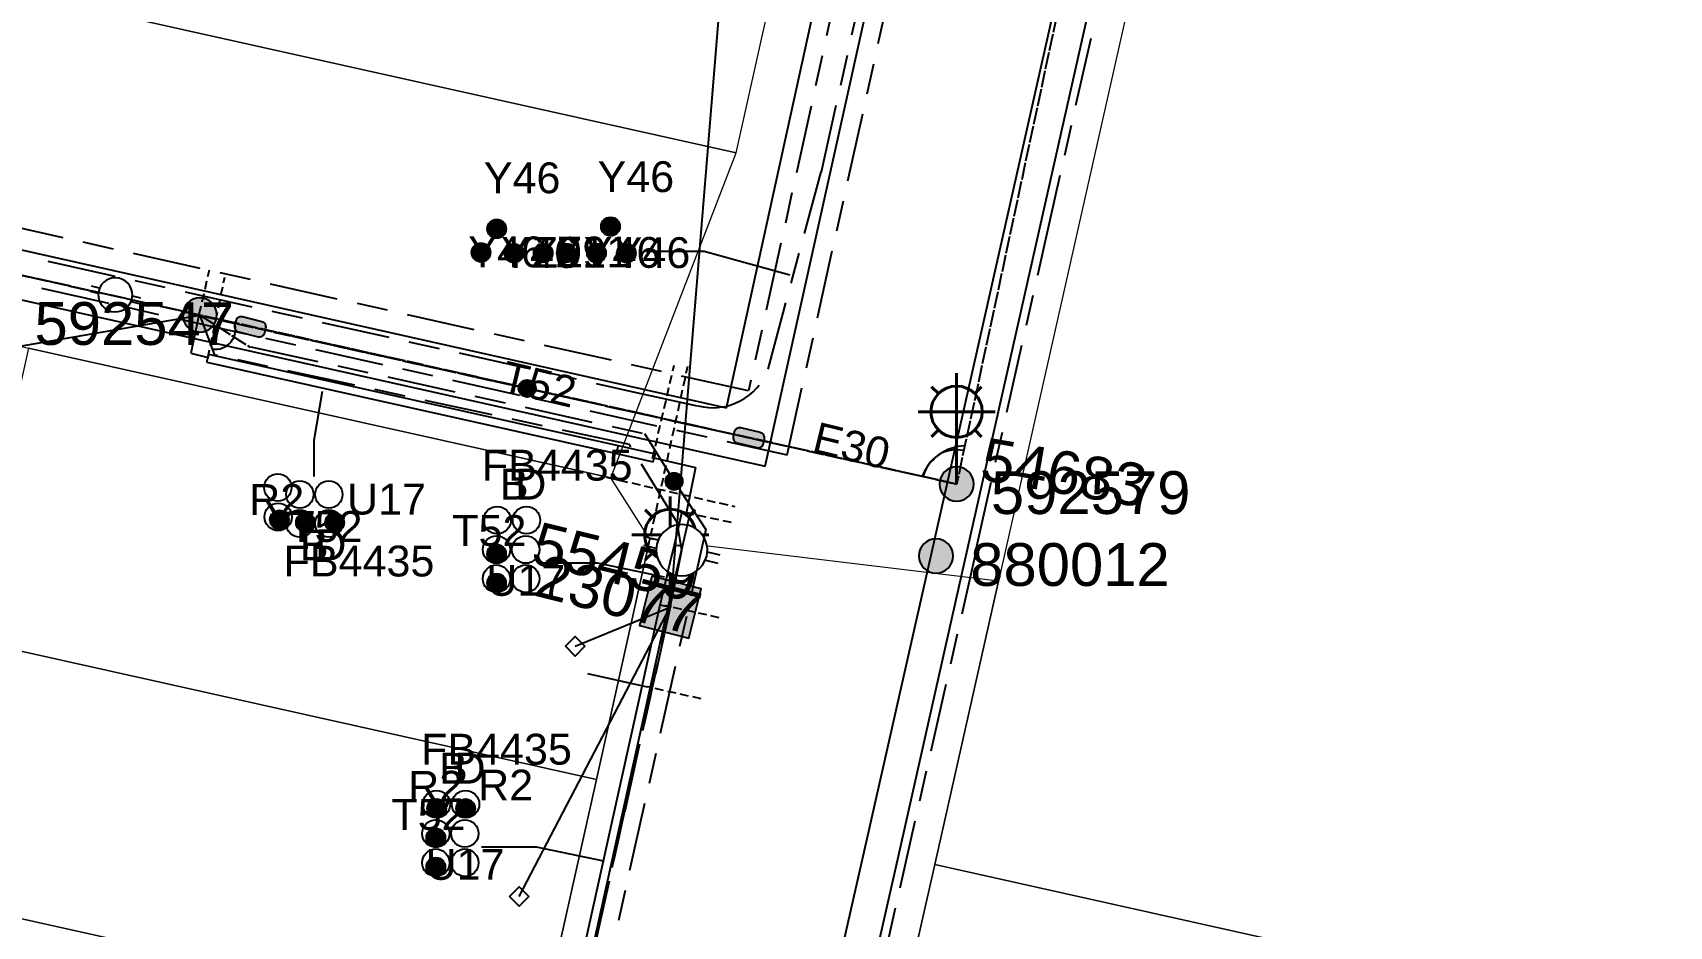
# Model space of a CAD drawing. Header units: metres. Extents: x 311347 to 316656, y 6252667 to 6255486.
# Drawn here: x 314203.4 to 314299, y 6254627 to 6254679.2 of the extents above; entities that cross this region are included whole.
import ezdxf
from ezdxf.enums import TextEntityAlignment as Align

# ---------------------------------------------------------------- set-up
doc = ezdxf.new("R2010")
doc.units = ezdxf.units.M
for name, pattern in [('Cable Exist OH', [1, 1, 0]), ('Cable Exist UG', [8.2, 4, -1.2, 1.8, -1.2]), ('DASHED', [0.75, 0.5, -0.25])]:
    doc.linetypes.add(name, pattern=pattern)
doc.layers.get('0').update_dxf_attribs({"color": 6})
for name, color, linetype in [('_User_HV_Exist', 7, 'Continuous'), ('_User_LV_Exist', 7, 'Continuous'), ('Duct_SP_EXT', 7, 'Continuous'), ('Equip_HV_EXT', 7, 'Continuous'), ('Equip_LV_EXT', 7, 'Continuous'), ('Equip_SL_EXT', 7, 'Continuous'), ('Equip_SP_LV_EXT', 7, 'Continuous'), ('Equip_SP_SL_EXT', 7, 'Continuous'), ('Mains_HV_EXT', 7, 'Continuous'), ('Mains_LV_EXT', 7, 'Continuous'), ('Mains_SL_EXT', 7, 'Continuous'), ('Mains_TR_EXT', 7, 'Continuous'), ('Services_SP_EXT', 7, 'Continuous'), ('SupportsOH_SP_TR_HV_LV_SL_EXT', 7, 'Continuous'), ('SupportsUG_SP_LV_SL_EXT', 7, 'Continuous'), ('Trench_SP_EXT', 7, 'Continuous')]:
    doc.layers.add(name, color=color, linetype=linetype)
for name, color, linetype, lineweight in [('Cadastre Buildings_SP_EXT', 9, 'Continuous', 5), ('Cadastre Land Parcels_SP_EXT', 9, 'Continuous', 5), ('Cadastre Roads_SP_EXT', 7, 'Continuous', 5)]:
    doc.layers.add(name, color=color, linetype=linetype, lineweight=lineweight)
doc.layers.add('UNKNOWN_FEATURES', color=1, linetype='DASHED', plot=False)
doc.styles.add('COLUMN_LABEL', font='arial.ttf')
doc.styles.add('iecARIAL', font='arial.ttf', dxfattribs={"height": 2})
doc.styles.add('POLE_LABEL', font='arial.ttf')
doc.styles.get("Standard").update_dxf_attribs({"font": 'arial.ttf'})
doc.linetypes.add('Cable P UG', pattern='A,6,-0.5,["P",Standard,S=1.7,R=0,X=0.5,Y=-1],-2.9', length=9.4)

# ---------------------------------------------------------------- blocks, each defined once
blk = doc.blocks.new('COLUMN_EXT')
blk.add_hatch(color=256).paths.add_polyline_path([(-1.485, 1.485), (-1.485, -1.485), (1.485, -1.485), (1.485, 1.485)])
blk.add_lwpolyline([(-1.485, -1.485), (1.485, -1.485), (1.485, 1.485), (-1.485, 1.485)], close=True)
for tag, height, style, flags, p in [('ASSET_NUM', 2.5, 'COLUMN_LABEL', 8, (2, 2)), ('STRUCTURE_PLANT_NUMBER', 0.2, 'POLE_LABEL', 9, (1.813, 0.031)), ('STREET_CODE', 0.2, 'COLUMN_LABEL', 9, (1.813, -0.2))]:
    blk.add_attdef(tag, text='', height=height, dxfattribs=dict(style=style, flags=flags)).set_placement(p, align=Align.MIDDLE_LEFT)
at = {"flags": 9}
for tag, p in [('OWNED_BY', (1.813, -0.6)), ('STATE', (1.813, -0.8)), ('COLUMN_TYPE', (1.813, -0.4)), ('USAGE', (1.813, -1)), ('STREETNAME', (1.813, -1.6)), ('SUBURB', (1.813, -1.8)), ('LEGEND', (1.813, -1.2)), ('LOCATION', (1.813, -1.4)), ('NOTES', (1.813, -2))]:
    blk.add_attdef(tag, text='', height=0.2, dxfattribs=at).set_placement(p, align=Align.MIDDLE_LEFT)
at = {"flags": 1}
blk.add_attdef('Z', (1.813, -2.351), '', height=0.2, dxfattribs=at)
blk = doc.blocks.new('DUCT_EXT')
blk.add_circle((0, 0.8), 0.8)
at = {"flags": 1}
blk.add_attdef('Z', (0, 0), '', height=0.2, dxfattribs=at)
at = {"flags": 9}
for tag, p in [('DUCT_CODE', (0, 0)), ('XSECT_TYPE', (0, -0.2)), ('STATE', (0, -0.6)), ('FB_REFERENCE', (0, -0.4)), ('NOTES', (0, -0.8))]:
    blk.add_attdef(tag, text='', height=0.2, dxfattribs=at).set_placement(p, align=Align.MIDDLE_LEFT)
blk = doc.blocks.new('LV_OH_LINKS_OPEN_EXT')
for p, q in [((-0.166, 4.966), (-0.166, 5.464)), ((0.166, 4.966), (0.166, 5.464)), ((-0.166, 3.002), (-0.166, 2.504)), ((0.166, 3.002), (0.166, 2.504))]:
    blk.add_line(p, q)
blk.add_lwpolyline([(0, 2.988, 1), (0, 4.98, 1)], format="xyb", close=True)
at = {"flags": 9}
for tag, p in [('ACTUAL_STATUS', (0, 0)), ('OPERATING_VOLTAGE', (0, -0.6)), ('ORIENTATION', (0, -0.8)), ('OWNED_BY', (0, -1)), ('CONSTRUCTED_VOLTAGE', (0, -0.2)), ('NO_PHASES', (0, -0.4)), ('STATE', (0, -1.2)), ('SWITCH_TYPE', (0, -1.4)), ('USAGE', (0, -1.6)), ('LEGEND', (0, -1.8)), ('NOTES', (0, -2))]:
    blk.add_attdef(tag, text='', height=0.2, dxfattribs=at).set_placement(p, align=Align.MIDDLE_LEFT)
at = {"flags": 1}
blk.add_attdef('Z', (0, 0), '', height=0.2, dxfattribs=at)
blk = doc.blocks.new('SL_LANTERN_EXT')
at = {"lineweight": 40}
for p, q in [((0, 1.968), (0, 6.468)), ((-1.459, 5.676), (-1.061, 5.278)), ((1.458, 5.676), (1.06, 5.278)), ((-2.25, 4.218), (2.25, 4.218)), ((-1.459, 2.759), (-1.061, 3.157)), ((1.458, 2.759), (1.06, 3.157)), ((0, 0), (0, 2.721))]:
    blk.add_line(p, q, dxfattribs=at)
blk.add_circle((0, 4.218), 1.5, dxfattribs=at)
at = {"style": 'iecARIAL', "flags": 8}
blk.add_attdef('ASSET_NUM', (1.5, 1.5), '', height=2.5, dxfattribs=at)
for tag, p, height, flags in [('CONSTRUCTED_VOLTAGE', (0.981, -0.653), 0.2, 9), ('CONTROL_TYPE', (0.981, -0.853), 0.2, 9), ('LANTERN_PURPOSE', (0.981, -1.053), 0.2, 9), ('LNUMBER', (2.181, -3.253), 2.5, 8), ('OPERATING_VOLTAGE', (0.981, -1.653), 0.2, 9), ('ORIENTATION', (0.981, -1.853), 0.2, 9), ('OWNED_BY', (0.981, -2.053), 0.2, 9), ('LANTERN_TYPE', (0.981, -1.253), 0.2, 9), ('NO_PHASES', (0.981, -1.453), 0.2, 9), ('STATE', (0.981, -2.253), 0.2, 9), ('CEXIST', (0.981, -2.653), 0.2, 9), ('CNEW', (0.981, -2.853), 0.2, 9), ('CNUMBER', (0.981, -3.053), 0.2, 9), ('USAGE', (0.981, -2.453), 0.2, 9), ('CREMOVE', (0.981, -3.253), 0.2, 9), ('CREPLACE', (0.981, -3.453), 0.2, 9), ('LKINGHEIGHT', (0.981, -3.653), 0.2, 9), ('LBRACKET', (0.981, -3.853), 0.2, 9), ('LBRACKETVOCAB', (0.981, -4.053), 0.2, 9), ('LCATEGORY', (0.981, -4.253), 0.2, 9), ('LCHARGE1', (0.981, -4.453), 0.2, 9), ('LCHARGE1PERCENT', (0.981, -4.653), 0.2, 9), ('LCHARGE2', (0.981, -4.853), 0.2, 9), ('LCHARGE2PERCENT', (0.981, -5.053), 0.2, 9), ('LCHARGE3', (0.981, -5.253), 0.2, 9), ('LCHARGE3PERCENT', (0.981, -5.453), 0.2, 9), ('LEXIST', (0.981, -5.653), 0.2, 9), ('LLAMP', (0.981, -5.853), 0.2, 9), ('LLAMPVOCAB', (0.981, -6.053), 0.2, 9), ('LMAST', (0.981, -6.253), 0.2, 9), ('LMASTVOCAB', (0.981, -6.453), 0.2, 9), ('LNEW', (0.981, -6.653), 0.2, 9), ('LANTNUMBER', (0.981, -6.853), 0.2, 9), ('LOUTREACH', (0.981, -7.253), 0.2, 9), ('LOUTREACHVOCAB', (0.981, -7.453), 0.2, 9), ('LRATECODE', (0.981, -7.653), 0.2, 9), ('LREMOVE', (0.981, -7.853), 0.2, 9), ('LREPLACE', (0.981, -8.053), 0.2, 9), ('LTYPE', (0.981, -8.253), 0.2, 9), ('LTYPEVOCAB', (0.981, -8.453), 0.2, 9), ('LEGEND', (0.981, -8.653), 0.2, 9), ('STREETNAME', (0.981, -9.253), 0.2, 9), ('SUBURB', (0.981, -9.453), 0.2, 1), ('LOCATION', (0.981, -8.853), 0.2, 9), ('NOTES', (0.981, -9.053), 0.2, 9)]:
    blk.add_attdef(tag, p, '', height=height, dxfattribs=dict(flags=flags))
blk = doc.blocks.new('CCP_EXT')
at = {"flags": 9}
for tag, p in [('STATE', (0, -1.8)), ('USAGE', (0, -1.2)), ('LEGEND', (0, -1.4)), ('LIFE_SUPPORT', (0, -1.6)), ('NOTES', (0, -2))]:
    blk.add_attdef(tag, text='', height=0.2, dxfattribs=at).set_placement(p, align=Align.MIDDLE_LEFT)
blk.add_wipeout([(0, 0.566), (0.566, 0), (0, -0.566), (-0.566, 0)])
blk.add_lwpolyline([(-0.566, 0), (0, 0.566), (0.566, 0), (0, -0.566), (-0.566, 0)])
at = {"flags": 1}
blk.add_attdef('Z', (0, 0), '', height=0.2, dxfattribs=at)
at = {"flags": 9}
for tag, p in [('CCP_TYPE', (0, 0)), ('OPERATING_VOLTAGE', (0, -0.6)), ('ORIENTATION', (0, -0.8)), ('OWNED_BY', (0, -1)), ('CONSTRUCTED_VOLTAGE', (0, -0.2)), ('NO_PHASES', (0, -0.4))]:
    blk.add_attdef(tag, text='', height=0.2, dxfattribs=at).set_placement(p, align=Align.MIDDLE_LEFT)
blk = doc.blocks.new('POLE_EXT')
blk.add_hatch(color=256).paths.add_polyline_path([(-1, 0, 1), (1, 0, 1)])
blk.add_lwpolyline([(-1, 0, 1), (1, 0, 1)], format="xyb", close=True)
for tag, height, flags, p in [('pNumber', 2.5, 8, (-17.84, 2.067)), ('OWNED_BY', 0.2, 9, (1.355, -0.4)), ('SPECIAL_USE', 0.2, 9, (1.355, -0.8)), ('STATE', 0.2, 9, (1.355, -1)), ('PARENT', 0.2, 9, (1.355, -0.6)), ('cLV', 0.2, 9, (1.355, -1.4)), ('cHV', 0.2, 9, (1.355, -2)), ('hDepth', 0.2, 9, (1.355, -1.6)), ('hDia', 0.2, 9, (1.355, -1.8)), ('USAGE', 0.2, 9, (1.355, -1.2)), ('LBRACKET', 0.2, 9, (1.355, -2.2)), ('LExisting', 0.2, 9, (1.355, -2.4)), ('LANTNUMBER', 0.2, 9, (1.355, -2.6)), ('LOther', 0.2, 9, (1.355, -2.8)), ('cLinedev', 0.2, 9, (1.355, -3.4)), ('pExisting', 0.2, 9, (1.355, -3.8)), ('LRemove', 0.2, 9, (1.355, -3)), ('LEGEND', 0.2, 9, (1.355, -3.2)), ('LOCATION', 0.2, 9, (1.355, -3.6)), ('pFooting', 0.2, 9, (1.355, -4.4)), ('pNew', 0.2, 9, (1.355, -4.6)), ('PFNUMBER', 0.2, 9, (1.355, -4)), ('NEWPFNUMBER', 0.2, 9, (1.355, -4.2)), ('pRelocate', 0.2, 9, (1.355, -5)), ('pRemove', 0.2, 9, (1.355, -5.2)), ('pReplace', 0.2, 9, (1.355, -5.4)), ('pStay', 0.2, 9, (1.355, -5.6)), ('pType', 0.2, 9, (1.355, -5.8)), ('cspan', 0.2, 9, (1.355, -6)), ('STREETNAME', 0.2, 9, (1.355, -6.2)), ('SUBURB', 0.2, 9, (1.355, -6.4)), ('NOTES', 0.2, 9, (1.355, -6.6)), ('OPERATED_BY', 0.2, 9, (1.355, -7.014)), ('MAINTAINED_BY', 0.2, 9, (1.355, -6.814))]:
    blk.add_attdef(tag, text='', height=height, dxfattribs=dict(flags=flags)).set_placement(p, align=Align.MIDDLE_LEFT)
at = {"style": 'POLE_LABEL'}
for tag, height, flags, p in [('ASSET_NUM', 2.5, 8, (2, 2)), ('STRUCTURE_PLANT_NUMBER', 0.2, 9, (1.355, 0.028)), ('STREET_CODE', 0.2, 9, (1.355, -0.2))]:
    blk.add_attdef(tag, text='', height=height, dxfattribs=dict(at, flags=flags)).set_placement(p, align=Align.MIDDLE_LEFT)
at = {"flags": 1}
blk.add_attdef('Z', (1.355, -7.328), '', height=0.2, dxfattribs=at)
blk = doc.blocks.new('SL_STJ_EXT')
h = blk.add_hatch(color=256)
edge = h.paths.add_edge_path()
edge.add_ellipse((-0.586, 0.131), major_axis=(0.226, 0.226), ratio=1, start_angle=44.99996, end_angle=135)
edge.add_line((-0.906, 0.131), (-0.906, -0.131))
edge.add_ellipse((-0.586, -0.131), major_axis=(0.226, 0.226), ratio=1, start_angle=134.99996, end_angle=225)
edge.add_line((-0.586, -0.451), (0.586, -0.451))
edge.add_ellipse((0.586, -0.131), major_axis=(-0.226, 0.226), ratio=1, start_angle=134.99996, end_angle=225)
edge.add_line((0.906, -0.131), (0.906, 0.131))
edge.add_ellipse((0.586, 0.131), major_axis=(-0.226, 0.226), ratio=1, start_angle=224.99996, end_angle=315)
edge.add_line((0.586, 0.451), (-0.586, 0.451))
blk.add_lwpolyline([(-0.906, 0.131), (-0.906, -0.131, 0.414214), (-0.586, -0.451), (0.586, -0.451, 0.414214), (0.906, -0.131), (0.906, 0.131, 0.414214), (0.586, 0.451), (-0.586, 0.451, 0.414214)], format="xyb", close=True)
at = {"flags": 1}
blk.add_attdef('Z', (0, 0), '', height=0.2, dxfattribs=at)
at = {"flags": 9}
for tag, p in [('ORIENTATION', (0, 0)), ('USAGE', (0, -0.2)), ('LEGEND', (0, -0.4)), ('NOTES', (0, -0.6))]:
    blk.add_attdef(tag, text='', height=0.2, dxfattribs=at).set_placement(p, align=Align.MIDDLE_LEFT)
blk = doc.blocks.new('LV_UG_LINKS_OPEN_EXT')
for p, q in [((-0.249, 1.473), (-0.249, 2.22)), ((0.249, 1.473), (0.249, 2.22)), ((-0.249, -1.473), (-0.249, -2.22)), ((0.249, -1.473), (0.249, -2.22))]:
    blk.add_line(p, q)
at = {"flags": 9}
for tag, p in [('ACTUAL_STATUS', (0, 0)), ('OPERATING_VOLTAGE', (0, -0.6)), ('ORIENTATION', (0, -0.8)), ('STATE', (0, -1)), ('CONSTRUCTED_VOLTAGE', (0, -0.2)), ('NO_PHASES', (0, -0.4)), ('SWITCH_TYPE', (0, -1.2)), ('USAGE', (0, -1.4)), ('NOTES', (0, -1.6))]:
    blk.add_attdef(tag, text='', height=0.2, dxfattribs=at).set_placement(p, align=Align.MIDDLE_LEFT)
at = {"flags": 1}
blk.add_attdef('Z', (0, 0), '', height=0.2, dxfattribs=at)
blk.add_wipeout([(-0.249, 1.473), (-0.432, 1.43), (-0.608, 1.365), (-0.774, 1.278), (-0.928, 1.171), (-1.067, 1.045), (-1.19, 0.903), (-1.294, 0.747), (-1.377, 0.579), (-1.439, 0.402), (-1.478, 0.218), (-1.494, 0.031), (-1.486, -0.156), (-1.455, -0.341), (-1.4, -0.521), (-1.324, -0.692), (-1.227, -0.853), (-1.11, -1), (-0.976, -1.131), (-0.827, -1.244), (-0.664, -1.338), (-0.491, -1.411), (-0.311, -1.461), (-0.125, -1.489), (0.062, -1.493), (0.249, -1.473), (0.432, -1.43), (0.608, -1.365), (0.774, -1.278), (0.928, -1.171), (1.067, -1.045), (1.19, -0.903), (1.294, -0.747), (1.377, -0.579), (1.439, -0.402), (1.478, -0.218), (1.494, -0.031), (1.486, 0.156), (1.455, 0.341), (1.4, 0.521), (1.324, 0.692), (1.227, 0.853), (1.11, 1), (0.976, 1.131), (0.827, 1.244), (0.664, 1.338), (0.491, 1.411), (0.311, 1.461), (0.125, 1.489), (-0.062, 1.493)])
blk.add_lwpolyline([(0, -1.494, 1), (0, 1.494, 1)], format="xyb", close=True)
blk = doc.blocks.new('CABLE_LARGE_EXT')
h = blk.add_hatch(color=256)
edge = h.paths.add_edge_path()
edge.add_arc((0, 0.55), 0.55, 0, 360)
blk.add_circle((0, 0.55), 0.55)
at = {"flags": 1}
blk.add_attdef('Z', (0, 0), '', height=0.2, dxfattribs=at)
at = {"flags": 9}
for tag, p in [('COND_CODE', (0, 0)), ('XSECT_SIZE', (0, -0.6)), ('STATE', (0, -0.4)), ('FB_REFERENCE', (0, -0.2)), ('NOTES', (0, -0.8))]:
    blk.add_attdef(tag, text='', height=0.2, dxfattribs=at).set_placement(p, align=Align.MIDDLE_LEFT)
blk = doc.blocks.new('CONNECTOR_NODE_EXT')
h = blk.add_hatch(color=256)
edge = h.paths.add_edge_path()
edge.add_arc((0, 0), 0.5, 0, 360)
blk.add_circle((0, 0), 0.5)
at = {"flags": 1}
blk.add_attdef('Z', (0, 0), '', height=0.2, dxfattribs=at)
at = {"flags": 9}
for tag, p in [('CONNECTOR_TYPE', (0, 0)), ('OPERATING_VOLTAGE', (0, -0.6)), ('ORIENTATION', (0, -0.8)), ('SUBTYPE', (0, -1)), ('CONSTRUCTED_VOLTAGE', (0, -0.2)), ('NO_PHASES', (0, -0.4)), ('USAGE', (0, -1.2)), ('NOTES', (0, -1.4))]:
    blk.add_attdef(tag, text='', height=0.2, dxfattribs=at).set_placement(p, align=Align.MIDDLE_LEFT)

msp = doc.modelspace()

# ---------------------------------------------------------------- linework, layer by layer
at = {"layer": 'Cadastre Land Parcels_SP_EXT', "linetype": 'Continuous'}
for points in [[(314404.544, 6254868.215), (314314.167, 6254888.407), (314306.575, 6254854.768), (314284.177, 6254755.259), (314281.202, 6254742.04), (314264.221, 6254666.598), (314259.847, 6254647.168), (314256.123, 6254630.623), (314341.639, 6254611.54), (314323.417, 6254530.123), (314327.262, 6254529.27), (314381.415, 6254517.323), (314408.838, 6254511.058), (314450.723, 6254698.322), (314538.58, 6254678.716), (314552.777, 6254748.82), (314561.239, 6254790.598), (314565.058, 6254809.458), (314569.098, 6254829.406), (314567.541, 6254831.797), (314511.326, 6254844.357), (314419.663, 6254864.837), (314404.544, 6254868.215)], [(314244.518, 6254672.179), (314248.304, 6254689.138), (314211.423, 6254697.361), (314207.639, 6254680.402), (314244.518, 6254672.179)], [(314323.417, 6254530.123), (314341.639, 6254611.54), (314256.123, 6254630.623), (314242.317, 6254569.738), (314237.601, 6254548.944), (314240.21, 6254548.495), (314297.399, 6254535.868), (314323.417, 6254530.123)], [(314233.035, 6254620.712), (314196.154, 6254628.935), (314194.493, 6254621.516), (314192.835, 6254614.06), (314229.715, 6254605.836), (314233.035, 6254620.712)]]:
    msp.add_lwpolyline(points, close=True, dxfattribs=at)
at = {"layer": 'Cadastre Roads_SP_EXT', "linetype": 'Continuous'}
msp.add_lwpolyline([(314128.88, 6254677.372), (314143.754, 6254674.049), (314158.627, 6254670.726), (314173.501, 6254667.403), (314188.375, 6254664.08), (314203.198, 6254660.78), (314237.206, 6254653.197), (314240.752, 6254662.402), (314244.518, 6254672.179), (314207.639, 6254680.402), (314192.764, 6254683.743), (314177.89, 6254687.065), (314163.016, 6254690.388), (314148.143, 6254693.712), (314118.394, 6254700.357)], dxfattribs=at)
at = {"layer": 'Duct_SP_EXT'}
for p, q in [((314213.607, 6254659.955), (314213.659, 6254660.189)), ((314213.711, 6254660.423), (314213.659, 6254660.189)), ((314213.711, 6254660.423), (314237.628, 6254655.09)), ((314213.607, 6254659.955), (314237.524, 6254654.622)), ((314237.524, 6254654.622), (314237.576, 6254654.856)), ((314237.524, 6254654.622), (314239.68, 6254654.141)), ((314237.628, 6254655.09), (314237.576, 6254654.856)), ((314237.628, 6254655.09), (314239.784, 6254654.61)), ((314239.68, 6254654.141), (314239.732, 6254654.376)), ((314239.784, 6254654.61), (314239.732, 6254654.376)), ((314240.075, 6254645.782), (314240.31, 6254645.731)), ((314240.076, 6254645.786), (314240.31, 6254645.731)), ((314240.544, 6254645.679), (314240.31, 6254645.731)), ((314240.543, 6254645.675), (314240.31, 6254645.731))]:
    msp.add_line(p, q, dxfattribs=at)
for points in [[(314239.245, 6254666.439), (314242.643, 6254666.439), (314247.645, 6254665.069)], [(314219.866, 6254653.288), (314219.866, 6254655.399), (314220.361, 6254658.276)], [(314233.202, 6254648.235), (314236.399, 6254648.235), (314240.32, 6254647.423)], [(314229.653, 6254631.649), (314232.849, 6254631.649), (314236.771, 6254630.837)]]:
    msp.add_lwpolyline(points, dxfattribs=at)
at = {"layer": 'Mains_HV_EXT', "linetype": 'Cable Exist OH'}
for points in [[(314213.198, 6254662.712), (314079.804, 6254692.502)], [(314264.39, 6254685.579), (314257.394, 6254652.843)], [(314257.394, 6254652.843), (314213.198, 6254662.712)], [(314213.198, 6254662.712), (314216.144, 6254660.83)]]:
    msp.add_lwpolyline(points, dxfattribs=at)
at = {"layer": 'Mains_HV_EXT', "linetype": 'Cable Exist UG'}
msp.add_lwpolyline([(314216.179, 6254660.864), (314239.175, 6254655.785), (314240.892, 6254653.004)], dxfattribs=at)
at = {"layer": 'Mains_HV_EXT', "linetype": 'Continuous'}
msp.add_lwpolyline([(314257.872, 6254655.08, 0.295386), (314255.378, 6254653.293)], format="xyb", dxfattribs=at)
at = {"layer": 'Mains_LV_EXT', "linetype": 'Cable Exist OH'}
for points in [[(314264.39, 6254685.579), (314257.394, 6254652.843)], [(314161.073, 6254674.287), (314162.56, 6254673.954), (314212.136, 6254662.96)], [(314212.136, 6254662.96), (314213.215, 6254662.677)], [(314213.215, 6254662.677), (314257.394, 6254652.843)]]:
    msp.add_lwpolyline(points, dxfattribs=at)
at = {"layer": 'Mains_LV_EXT', "linetype": 'Continuous'}
for points in [[(314213.928, 6254660.724, 0.563988), (314215.22, 6254662.303)], [(314257.813, 6254654.798, 0.411417), (314255.442, 6254653.279)]]:
    msp.add_lwpolyline(points, format="xyb", dxfattribs=at)
at = {"layer": 'Mains_SL_EXT', "linetype": 'Cable Exist UG'}
for points in [[(314232.316, 6254658.426), (314216.143, 6254662.025)], [(314232.316, 6254658.426), (314245.258, 6254655.544)]]:
    msp.add_lwpolyline(points, dxfattribs=at)
at = {"layer": 'Services_SP_EXT'}
msp.add_lwpolyline([(314195.114, 6254659.6), (314213.198, 6254662.712)], dxfattribs=at)
at = {"layer": 'Trench_SP_EXT', "linetype": 'Cable Exist UG'}
for points in [[(314249.495, 6254671.068), (314253.282, 6254688.027), (314256.601, 6254702.903), (314259.921, 6254717.778), (314263.24, 6254732.655), (314266.15, 6254745.708), (314268.529, 6254756.383)], [(314258.527, 6254649.047), (314262.562, 6254666.971), (314279.544, 6254742.413), (314282.518, 6254755.632), (314282.682, 6254756.36)], [(314213.165, 6254662.786), (314212.673, 6254660.485), (314213.678, 6254660.228)], [(314239.702, 6254654.365), (314242.154, 6254653.806), (314241.612, 6254651.212)], [(314235.847, 6254641.779), (314239.32, 6254641.002)]]:
    msp.add_lwpolyline(points, dxfattribs=at)
msp.add_lwpolyline([(314204.33, 6254665.855), (314238.338, 6254658.272), (314242.285, 6254657.409), (314242.285, 6254657.409, 0.384618), (314246.386, 6254659.558), (314246.386, 6254659.558), (314249.49, 6254671.082)], format="xyb", dxfattribs=at)
at = {"layer": 'UNKNOWN_FEATURES'}
for points in [[(314213.166, 6254662.762), (314213.761, 6254665.348)], [(314213.668, 6254660.195), (314214.654, 6254664.92)], [(314239.356, 6254649.06), (314241.695, 6254659.726)], [(314239.633, 6254654.333), (314240.902, 6254659.785)], [(314236.955, 6254653.239), (314244.442, 6254651.531)], [(314241.532, 6254651.172), (314244.379, 6254650.582)], [(314243.534, 6254645.031), (314240.378, 6254645.737)], [(314242.476, 6254640.297), (314239.32, 6254641.002)]]:
    msp.add_lwpolyline(points, dxfattribs=at)

# ---------------------------------------------------------------- block references
at = {"layer": 'Duct_SP_EXT'}
for name, p in [('CABLE_LARGE_EXT', (314230.537, 6254667.198)), ('CABLE_LARGE_EXT', (314237.179, 6254667.329)), ('CABLE_LARGE_EXT', (314229.62, 6254665.815)), ('CABLE_LARGE_EXT', (314231.543, 6254665.778)), ('CABLE_LARGE_EXT', (314233.252, 6254665.786)), ('CABLE_LARGE_EXT', (314234.596, 6254665.786)), ('CABLE_LARGE_EXT', (314236.362, 6254665.783)), ('CABLE_LARGE_EXT', (314238.109, 6254665.771)), ('DUCT_EXT', (314217.753, 6254651.838)), ('DUCT_EXT', (314219.035, 6254651.434)), ('DUCT_EXT', (314220.735, 6254651.434)), ('DUCT_EXT', (314217.77, 6254650.121)), ('DUCT_EXT', (314230.57, 6254649.935)), ('DUCT_EXT', (314232.27, 6254649.935)), ('CABLE_LARGE_EXT', (314217.845, 6254650.21)), ('DUCT_EXT', (314219.035, 6254649.734)), ('CABLE_LARGE_EXT', (314219.368, 6254650.041)), ('DUCT_EXT', (314220.735, 6254649.734)), ('CABLE_LARGE_EXT', (314221.076, 6254650.041)), ('DUCT_EXT', (314230.527, 6254648.215)), ('DUCT_EXT', (314232.227, 6254648.215)), ('CABLE_LARGE_EXT', (314230.527, 6254648.215)), ('DUCT_EXT', (314230.527, 6254646.515)), ('CABLE_LARGE_EXT', (314230.527, 6254646.515)), ('DUCT_EXT', (314232.227, 6254646.515)), ('DUCT_EXT', (314227.02, 6254633.349)), ('CABLE_LARGE_EXT', (314227.031, 6254633.349)), ('DUCT_EXT', (314228.72, 6254633.349)), ('CABLE_LARGE_EXT', (314228.72, 6254633.349)), ('DUCT_EXT', (314226.978, 6254631.629)), ('CABLE_LARGE_EXT', (314226.978, 6254631.629)), ('DUCT_EXT', (314228.678, 6254631.629)), ('DUCT_EXT', (314226.978, 6254629.929)), ('DUCT_EXT', (314228.678, 6254629.929)), ('CABLE_LARGE_EXT', (314226.978, 6254629.929))]:
    msp.add_blockref(name, p, dxfattribs=at)
at = {"layer": 'Equip_HV_EXT'}
msp.add_blockref('CONNECTOR_NODE_EXT', (314240.892, 6254653.004), dxfattribs=at)
at = {"layer": 'Equip_SL_EXT'}
for p, rotation in [((314216.143, 6254662.025), 166.2580503494646), ((314245.258, 6254655.544), 346.3304002074733)]:
    msp.add_blockref('SL_STJ_EXT', p, dxfattribs=dict(at, rotation=rotation))
msp.add_blockref('CONNECTOR_NODE_EXT', (314232.316, 6254658.426), dxfattribs=at)
at = {"layer": 'Equip_SP_LV_EXT', "rotation": 76.41324391307647}
msp.add_blockref('LV_OH_LINKS_OPEN_EXT', (314212.136, 6254662.96), dxfattribs=at)
at = {"layer": 'Equip_SP_SL_EXT'}
ref = msp.add_blockref('SL_LANTERN_EXT', (314257.394, 6254652.843), dxfattribs=at)
ref.add_attrib('ASSET_NUM', '54683', dxfattribs={"layer": '0', "height": 2.5, "rotation": 350.20707, "style": 'iecARIAL'}).set_placement((314258.894, 6254654.343), align=Align.MIDDLE_LEFT)
ref = msp.add_blockref('SL_LANTERN_EXT', (314240.673, 6254645.652), dxfattribs=at)
ref.add_attrib('ASSET_NUM', '55459', dxfattribs={"layer": '0', "height": 2.5, "rotation": 346.30999, "style": 'iecARIAL'}).set_placement((314242.173, 6254647.152), align=Align.MIDDLE_RIGHT)
at = {"layer": 'SupportsOH_SP_TR_HV_LV_SL_EXT'}
ref = msp.add_blockref('POLE_EXT', (314213.198, 6254662.712), dxfattribs=at)
ref.add_attrib('ASSET_NUM', '592547', dxfattribs={"layer": '0', "height": 2.5, "rotation": 359.95722, "style": 'POLE_LABEL'}).set_placement((314215.198, 6254663.462), align=Align.TOP_RIGHT)
ref = msp.add_blockref('POLE_EXT', (314257.394, 6254652.843), dxfattribs=at)
ref.add_attrib('ASSET_NUM', '592579', dxfattribs={"layer": '0', "height": 2.5, "style": 'POLE_LABEL'}).set_placement((314259.394, 6254653.593), align=Align.TOP_LEFT)
ref = msp.add_blockref('POLE_EXT', (314256.186, 6254648.643), dxfattribs=at)
ref.add_attrib('ASSET_NUM', '880012', dxfattribs={"layer": '0', "height": 2.5, "style": 'POLE_LABEL'}).set_placement((314258.186, 6254649.393), align=Align.TOP_LEFT)
at = {"layer": 'SupportsUG_SP_LV_SL_EXT'}
ref = msp.add_blockref('COLUMN_EXT', (314240.673, 6254645.652), dxfattribs=dict(at, rotation=255.8396924028507))
ref.add_attrib('ASSET_NUM', '23077', dxfattribs={"layer": '0', "height": 2.5, "rotation": 345.87592, "style": 'COLUMN_LABEL'}).set_placement((314242.673, 6254646.402), align=Align.TOP_RIGHT)

# ---------------------------------------------------------------- texts
at = {"layer": 'Duct_SP_EXT'}
for s, p in [('Y46', (314229.783, 6254669.826)), ('Y46', (314236.424, 6254669.894)), ('Y46', (314228.878, 6254665.502)), ('Y46', (314230.801, 6254665.464)), ('Z91', (314232.587, 6254665.478)), ('Z91', (314234.004, 6254665.494)), ('Y46', (314235.62, 6254665.47)), ('Y46', (314237.367, 6254665.457)), ('FB4435', (314229.666, 6254653.044)), ('B', (314230.72, 6254651.935)), ('D', (314231.62, 6254651.935)), ('R2', (314216.082, 6254651.04)), ('U17', (314221.792, 6254651.063)), ('T52', (314218.366, 6254649.46)), ('T52', (314227.936, 6254649.231)), ('B', (314219.039, 6254648.388)), ('D', (314219.939, 6254648.388)), ('FB4435', (314218.089, 6254647.446)), ('U17', (314229.927, 6254646.315)), ('FB4435', (314226.117, 6254636.458)), ('B', (314227.17, 6254635.349)), ('D', (314228.07, 6254635.349)), ('R2', (314229.449, 6254634.361)), ('R2', (314225.362, 6254634.293)), ('T52', (314224.387, 6254632.645))]:
    msp.add_text(s, height=1.8, dxfattribs=at).set_placement(p)
at = {"layer": 'Mains_LV_EXT'}
for s, rotation, p in [('T52', 346.43974, (314230.689, 6254658.304)), ('E30', 346.3304, (314248.875, 6254654.739))]:
    msp.add_text(s, height=1.8, rotation=rotation, dxfattribs=at).set_placement(p)

# ---------------------------------------------------------------- next in the draw order: block references
at = {"layer": 'Services_SP_EXT'}
for p in [(314235.124, 6254643.366), (314231.853, 6254628.748)]:
    msp.add_blockref('CCP_EXT', p, dxfattribs=at)

# ---------------------------------------------------------------- next in the draw order: linework, layer by layer
at = {"layer": '_User_HV_Exist', "linetype": 'Cable P UG'}
for points in [[(313424.319, 6254638.259), (313454.949, 6254774.829), (313702.009, 6254721.41), (313714.382, 6254775.883), (314243.951, 6254657.3), (314296.947, 6254898.392), (314658.742, 6254816.967), (314668.502, 6254819.458), (314818.69, 6254785.912), (314833.563, 6254749.259), (314827.416, 6254696.168), (314925.156, 6254660.08)], [(313427.389, 6254637.643), (313428.259, 6254641.519), (313457.352, 6254771.092), (313704.474, 6254717.843), (313716.565, 6254772.22), (314246.209, 6254653.891), (314299.833, 6254895.619), (314658.736, 6254814.961), (314668.026, 6254817.451), (314816.502, 6254783.328), (314830.509, 6254748.805), (314824.16, 6254694.143), (314904.645, 6254664.438), (314917.358, 6254659.746), (314919.606, 6254658.916), (314921.37, 6254658.265)], [(314167.318, 6254314.978), (314184.737, 6254391.766), (314184.737, 6254391.766), (314186.748, 6254400.653), (314190.066, 6254415.565), (314193.347, 6254430.402), (314196.709, 6254444.878), (314201.545, 6254469.681), (314201.545, 6254469.681), (314203.888, 6254480.163), (314207.208, 6254495.037), (314210.529, 6254509.912), (314213.85, 6254524.786), (314214.394, 6254527.22), (314230.46, 6254533.074), (314230.46, 6254533.074), (314238.236, 6254570.666), (314238.236, 6254570.666), (314252.041, 6254631.547), (314255.764, 6254648.088), (314277.119, 6254742.959), (314277.119, 6254742.959), (314280.094, 6254756.178), (314298.252, 6254836.848)], [(314166.53, 6254314.267), (314169.212, 6254314.286), (314186.688, 6254391.324), (314188.699, 6254400.215), (314192.018, 6254415.132), (314195.297, 6254429.96), (314198.666, 6254444.46), (314203.503, 6254469.272), (314205.84, 6254479.727), (314209.16, 6254494.601), (314212.481, 6254509.476), (314215.802, 6254524.35), (314216.134, 6254525.836), (314232.202, 6254531.691), (314240.193, 6254570.253), (314253.992, 6254631.106), (314257.715, 6254647.648), (314279.07, 6254742.52), (314282.045, 6254755.739), (314299.877, 6254834.959)]]:
    msp.add_lwpolyline(points, dxfattribs=at)
at = {"layer": 'Cadastre Buildings_SP_EXT', "linetype": 'Continuous'}
for points in [[(314236.36, 6254635.582), (314239.483, 6254649.615), (314237.206, 6254653.197), (314203.198, 6254660.78), (314199.424, 6254643.817), (314236.36, 6254635.582)], [(314236.36, 6254635.582), (314199.424, 6254643.817), (314196.154, 6254628.935), (314233.035, 6254620.712), (314236.36, 6254635.582)]]:
    msp.add_lwpolyline(points, close=True, dxfattribs=at)
at = {"layer": 'Cadastre Roads_SP_EXT', "linetype": 'Continuous'}
msp.add_lwpolyline([(314232.843, 6254572.091), (314242.317, 6254569.738), (314256.123, 6254630.623), (314259.847, 6254647.168), (314249.827, 6254648.371), (314239.483, 6254649.615), (314236.36, 6254635.582), (314233.035, 6254620.712), (314229.715, 6254605.836), (314226.395, 6254590.961), (314222.741, 6254574.599), (314232.843, 6254572.091)], close=True, dxfattribs=at)
at = {"layer": 'Duct_SP_EXT'}
for p, q in [((314234.484, 6254620.462), (314240.075, 6254645.782)), ((314234.953, 6254620.359), (314240.544, 6254645.679))]:
    msp.add_line(p, q, dxfattribs=at)
at = {"layer": 'Mains_LV_EXT', "linetype": 'Cable Exist UG'}
msp.add_lwpolyline([(314228.327, 6254590.441), (314240.673, 6254645.652)], dxfattribs=at)
at = {"layer": 'Mains_SL_EXT', "linetype": 'Cable Exist UG'}
msp.add_lwpolyline([(314240.673, 6254645.652), (314228.327, 6254590.441)], dxfattribs=at)
at = {"layer": 'Services_SP_EXT'}
for points in [[(314231.853, 6254628.748), (314240.673, 6254645.652)], [(314235.124, 6254643.366), (314240.673, 6254645.652)]]:
    msp.add_lwpolyline(points, dxfattribs=at)
at = {"layer": 'Trench_SP_EXT', "linetype": 'Cable Exist UG'}
msp.add_lwpolyline([(314258.582, 6254649.14), (314235.26, 6254546.308)], dxfattribs=at)

# ---------------------------------------------------------------- next in the draw order: texts
at = {"layer": 'Duct_SP_EXT'}
msp.add_text('U17', height=1.8, dxfattribs=at).set_placement((314226.378, 6254629.729))

# ---------------------------------------------------------------- next in the draw order: block references
at = {"layer": 'Equip_LV_EXT', "rotation": 76.66884680989794}
msp.add_blockref('LV_UG_LINKS_OPEN_EXT', (314241.343, 6254648.982), dxfattribs=at)

# ---------------------------------------------------------------- next in the draw order: linework, layer by layer
at = {"layer": '_User_LV_Exist', "linetype": 'Cable Exist UG'}
msp.add_lwpolyline([(313426.413, 6254637.862), (313427.284, 6254641.738), (313427.284, 6254641.738), (313456.594, 6254772.279), (313703.714, 6254719.029), (313715.806, 6254773.415), (314247.493, 6254654.547), (314301.117, 6254896.383), (314658.715, 6254815.99), (314668.005, 6254818.48), (314817.232, 6254784.19), (314831.532, 6254748.944), (314825.244, 6254694.809), (314904.991, 6254665.376)], dxfattribs=at)
at = {"layer": 'Duct_SP_EXT'}
for p, q in [((314240.909, 6254649.301), (314241.367, 6254651.233)), ((314241.367, 6254651.233), (314241.6, 6254651.178)), ((314241.376, 6254649.19), (314241.834, 6254651.123)), ((314241.834, 6254651.123), (314241.6, 6254651.178)), ((314240.076, 6254645.786), (314240.909, 6254649.301)), ((314240.543, 6254645.675), (314241.376, 6254649.19)), ((314240.909, 6254649.301), (314241.142, 6254649.246)), ((314241.376, 6254649.19), (314241.142, 6254649.246))]:
    msp.add_line(p, q, dxfattribs=at)
at = {"layer": 'Mains_HV_EXT', "linetype": 'Cable Exist UG'}
msp.add_lwpolyline([(314240.892, 6254653.004), (314242.745, 6254650.19), (314211.289, 6254509.359)], dxfattribs=at)
at = {"layer": 'Mains_LV_EXT', "linetype": 'Cable Exist UG'}
for points in [[(314241.343, 6254648.982), (314241.077, 6254650.591), (314238.283, 6254655.148), (314214.069, 6254660.377), (314213.215, 6254662.677)], [(314240.673, 6254645.652), (314241.343, 6254648.982)]]:
    msp.add_lwpolyline(points, dxfattribs=at)
at = {"layer": 'Mains_TR_EXT', "linetype": 'Cable Exist UG'}
msp.add_lwpolyline([(314658.728, 6254817.996), (314298.23, 6254899.158), (314245.234, 6254658.28), (313713.628, 6254777.076), (313701.253, 6254722.597), (313454.19, 6254776.016), (313423.344, 6254638.477), (313420.566, 6254625.935), (313420.591, 6254626.029), (313346.255, 6254294.033), (313203.021, 6254324.959)], dxfattribs=at)
at = {"layer": 'Services_SP_EXT'}
msp.add_lwpolyline([(314243.59, 6254681.334), (314240.673, 6254645.652)], dxfattribs=at)

doc.saveas('drawing.dxf')
